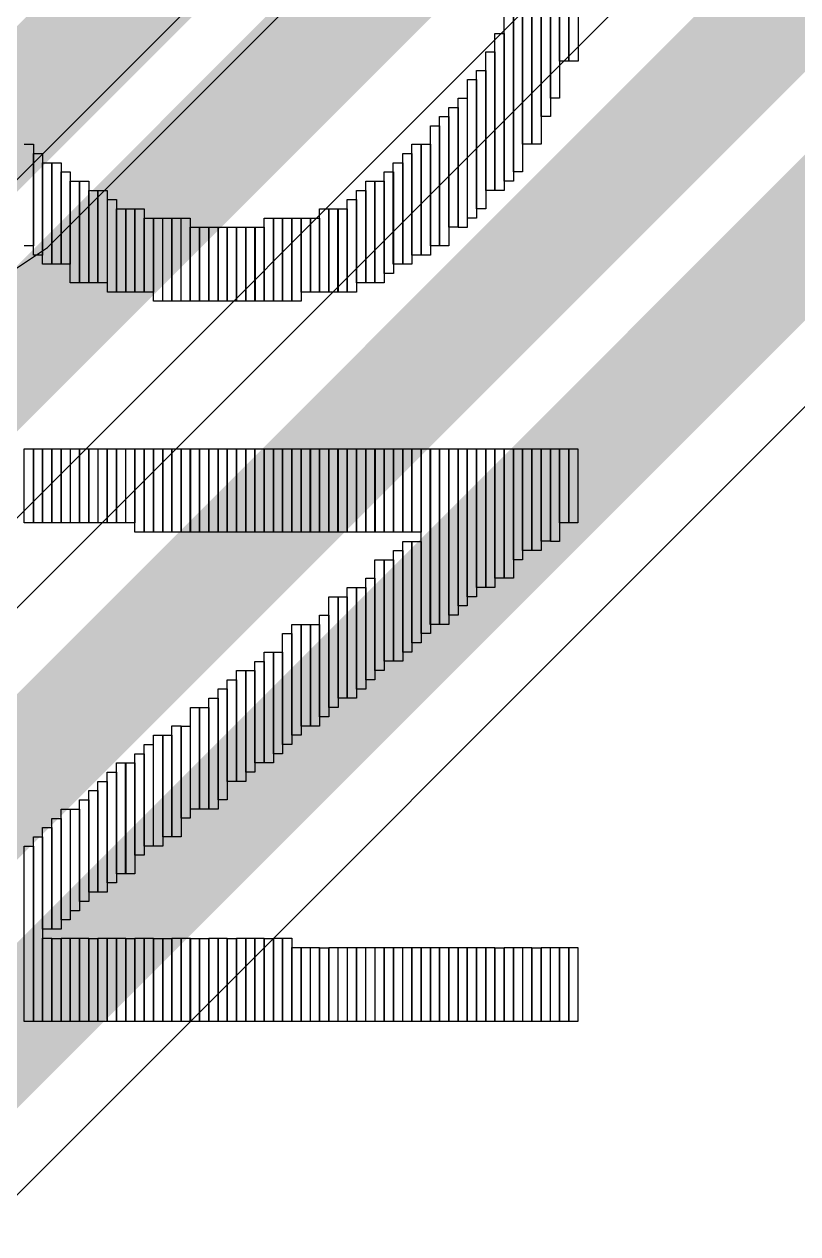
# Model space of a CAD drawing. Header units: inches. Extents: x -1 to 13, y -1.6 to 0.5.
# Drawn here: x -0.49 to -0.424, y -0.1493 to -0.0462 of the extents above; entities that cross this region are included whole.
import ezdxf

# ---------------------------------------------------------------- set-up
doc = ezdxf.new("R2010")
doc.units = ezdxf.units.IN
doc.header["$MEASUREMENT"] = 0
for name, color, linetype in [('Bottom Layer', 5, 'Continuous'), ('Top Layer', 1, 'Continuous'), ('Top Overlay', 2, 'Continuous')]:
    doc.layers.add(name, color=color, linetype=linetype)

msp = doc.modelspace()

# ---------------------------------------------------------------- linework, layer by layer
at = {"layer": 'Bottom Layer'}
for p, q in [((-0.48797, -0.06521), (-0.42588, -0.00312)), ((-0.49128, -0.06742), (-0.48797, -0.06521))]:
    msp.add_line(p, q, dxfattribs=at)
at = {"layer": 'Bottom Layer', "const_width": 0.01}
msp.add_lwpolyline([(-0.49518, -0.058), (-0.43309, 0.00409)], dxfattribs=at)
at = {"layer": 'Top Layer'}
for p, q in [((-0.14445, 0.25018), (-0.68718, -0.29255)), ((-0.59755, -0.25297), (-0.13478, 0.2098)), ((-0.45507, -0.0239), (-0.5041, -0.07293)), ((-0.49266, -0.09034), (-0.43766, -0.03534))]:
    msp.add_line(p, q, dxfattribs=at)
at = {"layer": 'Top Layer', "const_width": 0.01}
for points in [[(-0.755, -0.37479), (-0.13221, 0.248)], [(-0.7243, -0.3653), (-0.139, 0.22)], [(-0.49987, -0.08313), (-0.44487, -0.02813)]]:
    msp.add_lwpolyline(points, dxfattribs=at)
at = {"layer": 'Top Overlay'}
for p, q in [((-0.44822, -0.05876), (-0.44822, -0.02017)), ((-0.44744, -0.02017), (-0.44744, -0.05876)), ((-0.44744, -0.0564), (-0.44744, -0.02175)), ((-0.44665, -0.0564), (-0.44665, -0.02175)), ((-0.44665, -0.02175), (-0.44665, -0.0564)), ((-0.44586, -0.02175), (-0.44586, -0.0564)), ((-0.44586, -0.05403), (-0.44586, -0.02332)), ((-0.44507, -0.02332), (-0.44507, -0.05403)), ((-0.44507, -0.05246), (-0.44507, -0.0249)), ((-0.44429, -0.0249), (-0.44429, -0.05246)), ((-0.44428, -0.04931), (-0.44428, -0.02805)), ((-0.4435, -0.02805), (-0.4435, -0.04931)), ((-0.4435, -0.04931), (-0.4435, -0.02884)), ((-0.44271, -0.02884), (-0.44271, -0.04931)), ((-0.44901, -0.05955), (-0.44901, -0.0438)), ((-0.44822, -0.0438), (-0.44822, -0.05955)), ((-0.4498, -0.06034), (-0.4498, -0.04695)), ((-0.4498, -0.04695), (-0.44901, -0.04695)), ((-0.44901, -0.04695), (-0.44901, -0.06034)), ((-0.45059, -0.06033), (-0.45059, -0.04852)), ((-0.45059, -0.04852), (-0.44981, -0.04852)), ((-0.44981, -0.04852), (-0.44981, -0.06033)), ((-0.4435, -0.04931), (-0.44428, -0.04931)), ((-0.44271, -0.04931), (-0.4435, -0.04931)), ((-0.45137, -0.06191), (-0.45137, -0.0501)), ((-0.45137, -0.0501), (-0.45058, -0.0501)), ((-0.45058, -0.0501), (-0.45058, -0.06191)), ((-0.45215, -0.0627), (-0.45215, -0.05088)), ((-0.45215, -0.05088), (-0.45138, -0.05088)), ((-0.45138, -0.05088), (-0.45138, -0.0627)), ((-0.45295, -0.06349), (-0.45295, -0.05246)), ((-0.45295, -0.05246), (-0.45216, -0.05246)), ((-0.45216, -0.05246), (-0.45216, -0.06349)), ((-0.44429, -0.05246), (-0.44507, -0.05246)), ((-0.45373, -0.06348), (-0.45373, -0.05325)), ((-0.45373, -0.05325), (-0.45294, -0.05325)), ((-0.45294, -0.05325), (-0.45294, -0.06348)), ((-0.45453, -0.06506), (-0.45453, -0.05403)), ((-0.45453, -0.05403), (-0.45373, -0.05403)), ((-0.45373, -0.05403), (-0.45373, -0.06506)), ((-0.44507, -0.05403), (-0.44586, -0.05403)), ((-0.45531, -0.06506), (-0.45531, -0.05482)), ((-0.45531, -0.05482), (-0.45453, -0.05482)), ((-0.45453, -0.05482), (-0.45453, -0.06506)), ((-0.48995, -0.0564), (-0.48917, -0.0564)), ((-0.48917, -0.0564), (-0.48917, -0.06506)), ((-0.45689, -0.06585), (-0.45689, -0.0564)), ((-0.45689, -0.0564), (-0.4561, -0.0564)), ((-0.4561, -0.06585), (-0.4561, -0.0564)), ((-0.4561, -0.0564), (-0.45531, -0.0564)), ((-0.4561, -0.0564), (-0.4561, -0.06585)), ((-0.45531, -0.0564), (-0.45531, -0.06585)), ((-0.44665, -0.0564), (-0.44744, -0.0564)), ((-0.44586, -0.0564), (-0.44665, -0.0564)), ((-0.48917, -0.06585), (-0.48917, -0.05718)), ((-0.48917, -0.05718), (-0.48838, -0.05718)), ((-0.48838, -0.05718), (-0.48838, -0.06585)), ((-0.45766, -0.06663), (-0.45766, -0.05718)), ((-0.45766, -0.05718), (-0.45688, -0.05718)), ((-0.45688, -0.05718), (-0.45688, -0.06663)), ((-0.48839, -0.06663), (-0.48839, -0.05797)), ((-0.48839, -0.05797), (-0.4876, -0.05797)), ((-0.4876, -0.06663), (-0.4876, -0.05797)), ((-0.4876, -0.05797), (-0.4868, -0.05797)), ((-0.4876, -0.05797), (-0.4876, -0.06663)), ((-0.48681, -0.06663), (-0.48681, -0.05876)), ((-0.48681, -0.05876), (-0.48602, -0.05876)), ((-0.4868, -0.05797), (-0.4868, -0.06663)), ((-0.48602, -0.05876), (-0.48602, -0.06663)), ((-0.45924, -0.06742), (-0.45924, -0.05876)), ((-0.45924, -0.05876), (-0.45846, -0.05876)), ((-0.45847, -0.06663), (-0.45847, -0.05797)), ((-0.45847, -0.05797), (-0.45767, -0.05797)), ((-0.45846, -0.05876), (-0.45846, -0.06742)), ((-0.45767, -0.05797), (-0.45767, -0.06663)), ((-0.44744, -0.05876), (-0.44822, -0.05876)), ((-0.48602, -0.06821), (-0.48602, -0.05954)), ((-0.48602, -0.05954), (-0.48523, -0.05954)), ((-0.48524, -0.06821), (-0.48524, -0.05955)), ((-0.48524, -0.05955), (-0.48445, -0.05955)), ((-0.48523, -0.05954), (-0.48523, -0.06821)), ((-0.48445, -0.05955), (-0.48445, -0.06821)), ((-0.46082, -0.06821), (-0.46082, -0.05955)), ((-0.46082, -0.05955), (-0.46004, -0.05955)), ((-0.46004, -0.06821), (-0.46004, -0.05955)), ((-0.46004, -0.05955), (-0.45925, -0.05955)), ((-0.46004, -0.05955), (-0.46004, -0.06821)), ((-0.45925, -0.05955), (-0.45925, -0.06821)), ((-0.44822, -0.05955), (-0.44901, -0.05955)), ((-0.48445, -0.06821), (-0.48445, -0.06033)), ((-0.48445, -0.06033), (-0.48366, -0.06033)), ((-0.48366, -0.06033), (-0.48366, -0.06821)), ((-0.48366, -0.06821), (-0.48366, -0.06034)), ((-0.48366, -0.06034), (-0.48287, -0.06034)), ((-0.48287, -0.06034), (-0.48287, -0.06821)), ((-0.46161, -0.06821), (-0.46161, -0.06034)), ((-0.46161, -0.06034), (-0.46082, -0.06034)), ((-0.46082, -0.06034), (-0.46082, -0.06821)), ((-0.44981, -0.06033), (-0.45059, -0.06033)), ((-0.44901, -0.06034), (-0.4498, -0.06034)), ((-0.48286, -0.069), (-0.48286, -0.06112)), ((-0.48286, -0.06112), (-0.48208, -0.06112)), ((-0.48208, -0.06112), (-0.48208, -0.069)), ((-0.4624, -0.069), (-0.4624, -0.06112)), ((-0.4624, -0.06112), (-0.46161, -0.06112)), ((-0.46161, -0.06112), (-0.46161, -0.069)), ((-0.48208, -0.069), (-0.48208, -0.06191)), ((-0.48208, -0.06191), (-0.48129, -0.06191)), ((-0.48129, -0.069), (-0.48129, -0.06191)), ((-0.48129, -0.06191), (-0.48051, -0.06191)), ((-0.48129, -0.06191), (-0.48129, -0.069)), ((-0.48051, -0.069), (-0.48051, -0.06191)), ((-0.48051, -0.06191), (-0.47972, -0.06191)), ((-0.48051, -0.06191), (-0.48051, -0.069)), ((-0.47973, -0.069), (-0.47973, -0.0627)), ((-0.47973, -0.0627), (-0.47893, -0.0627)), ((-0.47972, -0.06191), (-0.47972, -0.069)), ((-0.47893, -0.0627), (-0.47893, -0.069)), ((-0.47893, -0.06978), (-0.47893, -0.0627)), ((-0.47893, -0.0627), (-0.47815, -0.0627)), ((-0.47815, -0.0627), (-0.47815, -0.06978)), ((-0.47814, -0.06978), (-0.47814, -0.0627)), ((-0.47814, -0.0627), (-0.47736, -0.0627)), ((-0.47736, -0.0627), (-0.47736, -0.06978)), ((-0.47735, -0.06978), (-0.47735, -0.0627)), ((-0.47735, -0.0627), (-0.47658, -0.0627)), ((-0.47658, -0.0627), (-0.47658, -0.06978)), ((-0.47657, -0.06978), (-0.47657, -0.0627)), ((-0.47657, -0.0627), (-0.47579, -0.0627)), ((-0.47579, -0.0627), (-0.47579, -0.06978)), ((-0.46948, -0.06978), (-0.46948, -0.0627)), ((-0.46948, -0.0627), (-0.4687, -0.0627)), ((-0.4687, -0.0627), (-0.4687, -0.06978)), ((-0.46869, -0.06978), (-0.46869, -0.0627)), ((-0.46869, -0.0627), (-0.46792, -0.0627)), ((-0.46792, -0.0627), (-0.46792, -0.06978)), ((-0.46791, -0.06978), (-0.46791, -0.0627)), ((-0.46791, -0.0627), (-0.46713, -0.0627)), ((-0.46713, -0.0627), (-0.46713, -0.06978)), ((-0.46712, -0.06978), (-0.46712, -0.0627)), ((-0.46712, -0.0627), (-0.46633, -0.0627)), ((-0.46633, -0.069), (-0.46633, -0.0627)), ((-0.46633, -0.0627), (-0.46554, -0.0627)), ((-0.46633, -0.0627), (-0.46633, -0.06978)), ((-0.46554, -0.069), (-0.46554, -0.0627)), ((-0.46554, -0.0627), (-0.46475, -0.0627)), ((-0.46554, -0.0627), (-0.46554, -0.069)), ((-0.46476, -0.069), (-0.46476, -0.06191)), ((-0.46476, -0.06191), (-0.46397, -0.06191)), ((-0.46475, -0.0627), (-0.46475, -0.069)), ((-0.46397, -0.069), (-0.46397, -0.06191)), ((-0.46397, -0.06191), (-0.46318, -0.06191)), ((-0.46397, -0.06191), (-0.46397, -0.069)), ((-0.46319, -0.069), (-0.46319, -0.06191)), ((-0.46319, -0.06191), (-0.4624, -0.06191)), ((-0.46318, -0.06191), (-0.46318, -0.069)), ((-0.4624, -0.06191), (-0.4624, -0.069)), ((-0.45138, -0.0627), (-0.45215, -0.0627)), ((-0.45058, -0.06191), (-0.45137, -0.06191)), ((-0.47579, -0.06978), (-0.47579, -0.06348)), ((-0.47579, -0.06348), (-0.475, -0.06348)), ((-0.475, -0.06978), (-0.475, -0.06348)), ((-0.475, -0.06348), (-0.4742, -0.06348)), ((-0.475, -0.06348), (-0.475, -0.06978)), ((-0.4742, -0.06978), (-0.4742, -0.06348)), ((-0.4742, -0.06348), (-0.47341, -0.06348)), ((-0.4742, -0.06348), (-0.4742, -0.06978)), ((-0.47342, -0.06978), (-0.47342, -0.06348)), ((-0.47342, -0.06348), (-0.47264, -0.06348)), ((-0.47341, -0.06348), (-0.47341, -0.06978)), ((-0.47264, -0.06978), (-0.47264, -0.06348)), ((-0.47264, -0.06348), (-0.47185, -0.06348)), ((-0.47264, -0.06348), (-0.47264, -0.06978)), ((-0.47185, -0.06348), (-0.47185, -0.06978)), ((-0.47185, -0.06978), (-0.47185, -0.06348)), ((-0.47185, -0.06348), (-0.47106, -0.06348)), ((-0.47106, -0.06978), (-0.47106, -0.06348)), ((-0.47106, -0.06348), (-0.47026, -0.06348)), ((-0.47106, -0.06348), (-0.47106, -0.06978)), ((-0.47027, -0.06978), (-0.47027, -0.06348)), ((-0.47027, -0.06348), (-0.46948, -0.06348)), ((-0.47026, -0.06348), (-0.47026, -0.06978)), ((-0.46948, -0.06348), (-0.46948, -0.06978)), ((-0.45294, -0.06348), (-0.45373, -0.06348)), ((-0.45216, -0.06349), (-0.45295, -0.06349)), ((-0.48917, -0.06506), (-0.48995, -0.06506)), ((-0.48838, -0.06585), (-0.48917, -0.06585)), ((-0.4561, -0.06585), (-0.45689, -0.06585)), ((-0.45531, -0.06585), (-0.4561, -0.06585)), ((-0.45453, -0.06506), (-0.45531, -0.06506)), ((-0.45373, -0.06506), (-0.45453, -0.06506)), ((-0.4876, -0.06663), (-0.48839, -0.06663)), ((-0.4868, -0.06663), (-0.4876, -0.06663)), ((-0.48602, -0.06663), (-0.48681, -0.06663)), ((-0.45767, -0.06663), (-0.45847, -0.06663)), ((-0.45688, -0.06663), (-0.45766, -0.06663)), ((-0.45846, -0.06742), (-0.45924, -0.06742)), ((-0.48523, -0.06821), (-0.48602, -0.06821)), ((-0.48445, -0.06821), (-0.48524, -0.06821)), ((-0.48366, -0.06821), (-0.48445, -0.06821)), ((-0.48287, -0.06821), (-0.48366, -0.06821)), ((-0.48208, -0.069), (-0.48286, -0.069)), ((-0.48129, -0.069), (-0.48208, -0.069)), ((-0.48051, -0.069), (-0.48129, -0.069)), ((-0.47972, -0.069), (-0.48051, -0.069)), ((-0.47893, -0.069), (-0.47973, -0.069)), ((-0.46554, -0.069), (-0.46633, -0.069)), ((-0.46475, -0.069), (-0.46554, -0.069)), ((-0.46397, -0.069), (-0.46476, -0.069)), ((-0.46318, -0.069), (-0.46397, -0.069)), ((-0.4624, -0.069), (-0.46319, -0.069)), ((-0.46161, -0.069), (-0.4624, -0.069)), ((-0.46082, -0.06821), (-0.46161, -0.06821)), ((-0.46004, -0.06821), (-0.46082, -0.06821)), ((-0.45925, -0.06821), (-0.46004, -0.06821)), ((-0.47815, -0.06978), (-0.47893, -0.06978)), ((-0.47736, -0.06978), (-0.47814, -0.06978)), ((-0.47658, -0.06978), (-0.47735, -0.06978)), ((-0.47579, -0.06978), (-0.47657, -0.06978)), ((-0.475, -0.06978), (-0.47579, -0.06978)), ((-0.4742, -0.06978), (-0.475, -0.06978)), ((-0.47341, -0.06978), (-0.4742, -0.06978)), ((-0.47264, -0.06978), (-0.47342, -0.06978)), ((-0.47185, -0.06978), (-0.47264, -0.06978)), ((-0.47106, -0.06978), (-0.47185, -0.06978)), ((-0.47026, -0.06978), (-0.47106, -0.06978)), ((-0.46948, -0.06978), (-0.47027, -0.06978)), ((-0.4687, -0.06978), (-0.46948, -0.06978)), ((-0.46792, -0.06978), (-0.46869, -0.06978)), ((-0.46713, -0.06978), (-0.46791, -0.06978)), ((-0.46633, -0.06978), (-0.46712, -0.06978)), ((-0.48995, -0.08868), (-0.48995, -0.08238)), ((-0.48995, -0.08238), (-0.48917, -0.08238)), ((-0.48917, -0.08868), (-0.48917, -0.08238)), ((-0.48917, -0.08238), (-0.48839, -0.08238)), ((-0.48917, -0.08238), (-0.48917, -0.08868)), ((-0.48839, -0.08238), (-0.48839, -0.08868)), ((-0.48838, -0.08868), (-0.48838, -0.08238)), ((-0.48838, -0.08238), (-0.4876, -0.08238)), ((-0.4876, -0.08238), (-0.4876, -0.08868)), ((-0.48759, -0.08868), (-0.48759, -0.08238)), ((-0.48759, -0.08238), (-0.48681, -0.08238)), ((-0.48681, -0.08238), (-0.48681, -0.08868)), ((-0.4868, -0.08868), (-0.4868, -0.08238)), ((-0.4868, -0.08238), (-0.48602, -0.08238)), ((-0.48602, -0.08238), (-0.48602, -0.08868)), ((-0.48601, -0.08868), (-0.48601, -0.08238)), ((-0.48601, -0.08238), (-0.48524, -0.08238)), ((-0.48524, -0.08238), (-0.48524, -0.08868)), ((-0.48523, -0.08868), (-0.48523, -0.08238)), ((-0.48523, -0.08238), (-0.48445, -0.08238)), ((-0.48445, -0.08238), (-0.48445, -0.08868)), ((-0.48444, -0.08868), (-0.48444, -0.08238)), ((-0.48444, -0.08238), (-0.48366, -0.08238)), ((-0.48366, -0.08238), (-0.48366, -0.08868)), ((-0.48365, -0.08868), (-0.48365, -0.08238)), ((-0.48365, -0.08238), (-0.48287, -0.08238)), ((-0.48287, -0.08868), (-0.48287, -0.08238)), ((-0.48287, -0.08238), (-0.48209, -0.08238)), ((-0.48287, -0.08238), (-0.48287, -0.08868)), ((-0.48209, -0.08238), (-0.48209, -0.08868)), ((-0.48208, -0.08868), (-0.48208, -0.08238)), ((-0.48208, -0.08238), (-0.4813, -0.08238)), ((-0.4813, -0.08238), (-0.4813, -0.08868)), ((-0.48129, -0.08868), (-0.48129, -0.08238)), ((-0.48129, -0.08238), (-0.48051, -0.08238)), ((-0.48051, -0.08947), (-0.48051, -0.08238)), ((-0.48051, -0.08238), (-0.47972, -0.08238)), ((-0.48051, -0.08238), (-0.48051, -0.08868)), ((-0.47972, -0.08947), (-0.47972, -0.08238)), ((-0.47972, -0.08238), (-0.47893, -0.08238)), ((-0.47972, -0.08238), (-0.47972, -0.08947)), ((-0.47893, -0.08947), (-0.47893, -0.08238)), ((-0.47893, -0.08238), (-0.47814, -0.08238)), ((-0.47893, -0.08238), (-0.47893, -0.08947)), ((-0.47814, -0.08947), (-0.47814, -0.08238)), ((-0.47814, -0.08238), (-0.47735, -0.08238)), ((-0.47814, -0.08238), (-0.47814, -0.08947)), ((-0.47736, -0.08947), (-0.47736, -0.08238)), ((-0.47736, -0.08238), (-0.47657, -0.08238)), ((-0.47735, -0.08238), (-0.47735, -0.08947)), ((-0.47657, -0.08947), (-0.47657, -0.08238)), ((-0.47657, -0.08238), (-0.47578, -0.08238)), ((-0.47657, -0.08238), (-0.47657, -0.08947)), ((-0.47579, -0.08947), (-0.47579, -0.08238)), ((-0.47579, -0.08238), (-0.475, -0.08238)), ((-0.47578, -0.08238), (-0.47578, -0.08947)), ((-0.475, -0.08947), (-0.475, -0.08238)), ((-0.475, -0.08238), (-0.4742, -0.08238)), ((-0.475, -0.08238), (-0.475, -0.08947)), ((-0.47421, -0.08947), (-0.47421, -0.08238)), ((-0.47421, -0.08238), (-0.47342, -0.08238)), ((-0.4742, -0.08238), (-0.4742, -0.08947)), ((-0.47342, -0.08947), (-0.47342, -0.08238)), ((-0.47342, -0.08238), (-0.47263, -0.08238)), ((-0.47342, -0.08238), (-0.47342, -0.08947)), ((-0.47264, -0.08947), (-0.47264, -0.08238)), ((-0.47264, -0.08238), (-0.47185, -0.08238)), ((-0.47263, -0.08238), (-0.47263, -0.08947)), ((-0.47185, -0.08947), (-0.47185, -0.08238)), ((-0.47185, -0.08238), (-0.47106, -0.08238)), ((-0.47185, -0.08238), (-0.47185, -0.08947)), ((-0.47106, -0.08947), (-0.47106, -0.08238)), ((-0.47106, -0.08238), (-0.47027, -0.08238)), ((-0.47106, -0.08238), (-0.47106, -0.08947)), ((-0.47027, -0.08947), (-0.47027, -0.08238)), ((-0.47027, -0.08238), (-0.46948, -0.08238)), ((-0.47027, -0.08238), (-0.47027, -0.08947)), ((-0.46948, -0.08947), (-0.46948, -0.08238)), ((-0.46948, -0.08238), (-0.46869, -0.08238)), ((-0.46948, -0.08238), (-0.46948, -0.08947)), ((-0.4687, -0.08947), (-0.4687, -0.08238)), ((-0.4687, -0.08238), (-0.46791, -0.08238)), ((-0.46869, -0.08238), (-0.46869, -0.08947)), ((-0.46791, -0.08947), (-0.46791, -0.08238)), ((-0.46791, -0.08238), (-0.46712, -0.08238)), ((-0.46791, -0.08238), (-0.46791, -0.08947)), ((-0.46712, -0.08947), (-0.46712, -0.08238)), ((-0.46712, -0.08238), (-0.46633, -0.08238)), ((-0.46712, -0.08238), (-0.46712, -0.08947)), ((-0.46633, -0.08947), (-0.46633, -0.08238)), ((-0.46633, -0.08238), (-0.46554, -0.08238)), ((-0.46633, -0.08238), (-0.46633, -0.08947)), ((-0.46555, -0.08947), (-0.46555, -0.08238)), ((-0.46555, -0.08238), (-0.46476, -0.08238)), ((-0.46554, -0.08238), (-0.46554, -0.08947)), ((-0.46476, -0.08947), (-0.46476, -0.08238)), ((-0.46476, -0.08238), (-0.46397, -0.08238)), ((-0.46476, -0.08238), (-0.46476, -0.08947)), ((-0.46397, -0.08947), (-0.46397, -0.08238)), ((-0.46397, -0.08238), (-0.46318, -0.08238)), ((-0.46397, -0.08238), (-0.46397, -0.08947)), ((-0.46319, -0.08947), (-0.46319, -0.08238)), ((-0.46319, -0.08238), (-0.4624, -0.08238)), ((-0.46318, -0.08238), (-0.46318, -0.08947)), ((-0.4624, -0.08947), (-0.4624, -0.08238)), ((-0.4624, -0.08238), (-0.46161, -0.08238)), ((-0.4624, -0.08238), (-0.4624, -0.08947)), ((-0.46161, -0.08947), (-0.46161, -0.08238)), ((-0.46161, -0.08238), (-0.46082, -0.08238)), ((-0.46161, -0.08238), (-0.46161, -0.08947)), ((-0.46082, -0.08947), (-0.46082, -0.08238)), ((-0.46082, -0.08238), (-0.46003, -0.08238)), ((-0.46082, -0.08238), (-0.46082, -0.08947)), ((-0.46004, -0.08947), (-0.46004, -0.08238)), ((-0.46004, -0.08238), (-0.45925, -0.08238)), ((-0.46003, -0.08238), (-0.46003, -0.08947)), ((-0.45925, -0.08947), (-0.45925, -0.08238)), ((-0.45925, -0.08238), (-0.45846, -0.08238)), ((-0.45925, -0.08238), (-0.45925, -0.08947)), ((-0.45846, -0.08947), (-0.45846, -0.08238)), ((-0.45846, -0.08238), (-0.45767, -0.08238)), ((-0.45846, -0.08238), (-0.45846, -0.08947)), ((-0.45767, -0.08947), (-0.45767, -0.08238)), ((-0.45767, -0.08238), (-0.45688, -0.08238)), ((-0.45767, -0.08238), (-0.45767, -0.08947)), ((-0.45688, -0.08947), (-0.45688, -0.08238)), ((-0.45688, -0.08238), (-0.45609, -0.08238)), ((-0.45688, -0.08238), (-0.45688, -0.08947)), ((-0.4561, -0.09813), (-0.4561, -0.08238)), ((-0.4561, -0.08238), (-0.45531, -0.08238)), ((-0.45609, -0.08238), (-0.45609, -0.08947)), ((-0.45532, -0.09735), (-0.45532, -0.08238)), ((-0.45532, -0.08238), (-0.45453, -0.08238)), ((-0.45531, -0.08238), (-0.45531, -0.09813)), ((-0.45453, -0.09735), (-0.45453, -0.08238)), ((-0.45453, -0.08238), (-0.45373, -0.08238)), ((-0.45453, -0.08238), (-0.45453, -0.09735)), ((-0.45374, -0.09655), (-0.45374, -0.08238)), ((-0.45374, -0.08238), (-0.45295, -0.08238)), ((-0.45373, -0.08238), (-0.45373, -0.09735)), ((-0.45295, -0.09577), (-0.45295, -0.08238)), ((-0.45295, -0.08238), (-0.45216, -0.08238)), ((-0.45295, -0.08238), (-0.45295, -0.09655)), ((-0.45216, -0.09498), (-0.45216, -0.08238)), ((-0.45216, -0.08238), (-0.45138, -0.08238)), ((-0.45216, -0.08238), (-0.45216, -0.09577)), ((-0.45138, -0.08238), (-0.45138, -0.09498)), ((-0.45137, -0.09419), (-0.45137, -0.08238)), ((-0.45137, -0.08238), (-0.45058, -0.08238)), ((-0.45059, -0.09419), (-0.45059, -0.08238)), ((-0.45059, -0.08238), (-0.4498, -0.08238)), ((-0.45058, -0.08238), (-0.45058, -0.09419)), ((-0.4498, -0.09341), (-0.4498, -0.08238)), ((-0.4498, -0.08238), (-0.44901, -0.08238)), ((-0.4498, -0.08238), (-0.4498, -0.09419)), ((-0.44901, -0.09341), (-0.44901, -0.08238)), ((-0.44901, -0.08238), (-0.44822, -0.08238)), ((-0.44901, -0.08238), (-0.44901, -0.09341)), ((-0.44822, -0.09183), (-0.44822, -0.08238)), ((-0.44822, -0.08238), (-0.44744, -0.08238)), ((-0.44822, -0.08238), (-0.44822, -0.09341)), ((-0.44744, -0.09105), (-0.44744, -0.08238)), ((-0.44744, -0.08238), (-0.44665, -0.08238)), ((-0.44744, -0.08238), (-0.44744, -0.09183)), ((-0.44665, -0.09105), (-0.44665, -0.08238)), ((-0.44665, -0.08238), (-0.44586, -0.08238)), ((-0.44665, -0.08238), (-0.44665, -0.09105)), ((-0.44586, -0.09025), (-0.44586, -0.08238)), ((-0.44586, -0.08238), (-0.44507, -0.08238)), ((-0.44586, -0.08238), (-0.44586, -0.09105)), ((-0.44507, -0.09026), (-0.44507, -0.08238)), ((-0.44507, -0.08238), (-0.44428, -0.08238)), ((-0.44507, -0.08238), (-0.44507, -0.09025)), ((-0.44428, -0.08868), (-0.44428, -0.08238)), ((-0.44428, -0.08238), (-0.4435, -0.08238)), ((-0.44428, -0.08238), (-0.44428, -0.09026)), ((-0.4435, -0.08868), (-0.4435, -0.08238)), ((-0.4435, -0.08238), (-0.44272, -0.08238)), ((-0.4435, -0.08238), (-0.4435, -0.08868)), ((-0.44272, -0.08238), (-0.44272, -0.08868)), ((-0.48917, -0.08868), (-0.48995, -0.08868)), ((-0.48839, -0.08868), (-0.48917, -0.08868)), ((-0.4876, -0.08868), (-0.48838, -0.08868)), ((-0.48681, -0.08868), (-0.48759, -0.08868)), ((-0.48602, -0.08868), (-0.4868, -0.08868)), ((-0.48524, -0.08868), (-0.48601, -0.08868)), ((-0.48445, -0.08868), (-0.48523, -0.08868)), ((-0.48366, -0.08868), (-0.48444, -0.08868)), ((-0.48287, -0.08868), (-0.48365, -0.08868)), ((-0.48209, -0.08868), (-0.48287, -0.08868)), ((-0.4813, -0.08868), (-0.48208, -0.08868)), ((-0.48051, -0.08868), (-0.48129, -0.08868)), ((-0.4435, -0.08868), (-0.44428, -0.08868)), ((-0.44272, -0.08868), (-0.4435, -0.08868)), ((-0.47972, -0.08947), (-0.48051, -0.08947)), ((-0.47893, -0.08947), (-0.47972, -0.08947)), ((-0.47814, -0.08947), (-0.47893, -0.08947)), ((-0.47735, -0.08947), (-0.47814, -0.08947)), ((-0.47657, -0.08947), (-0.47736, -0.08947)), ((-0.47578, -0.08947), (-0.47657, -0.08947)), ((-0.475, -0.08947), (-0.47579, -0.08947)), ((-0.4742, -0.08947), (-0.475, -0.08947)), ((-0.47342, -0.08947), (-0.47421, -0.08947)), ((-0.47263, -0.08947), (-0.47342, -0.08947)), ((-0.47185, -0.08947), (-0.47264, -0.08947)), ((-0.47106, -0.08947), (-0.47185, -0.08947)), ((-0.47027, -0.08947), (-0.47106, -0.08947)), ((-0.46948, -0.08947), (-0.47027, -0.08947)), ((-0.46869, -0.08947), (-0.46948, -0.08947)), ((-0.46791, -0.08947), (-0.4687, -0.08947)), ((-0.46712, -0.08947), (-0.46791, -0.08947)), ((-0.46633, -0.08947), (-0.46712, -0.08947)), ((-0.46554, -0.08947), (-0.46633, -0.08947)), ((-0.46476, -0.08947), (-0.46555, -0.08947)), ((-0.46397, -0.08947), (-0.46476, -0.08947)), ((-0.46318, -0.08947), (-0.46397, -0.08947)), ((-0.4624, -0.08947), (-0.46319, -0.08947)), ((-0.46161, -0.08947), (-0.4624, -0.08947)), ((-0.46082, -0.08947), (-0.46161, -0.08947)), ((-0.46003, -0.08947), (-0.46082, -0.08947)), ((-0.45925, -0.08947), (-0.46004, -0.08947)), ((-0.45846, -0.08947), (-0.45925, -0.08947)), ((-0.45767, -0.08947), (-0.45846, -0.08947)), ((-0.45688, -0.08947), (-0.45767, -0.08947)), ((-0.45609, -0.08947), (-0.45688, -0.08947)), ((-0.45766, -0.09971), (-0.45766, -0.09026)), ((-0.45766, -0.09026), (-0.45688, -0.09026)), ((-0.45688, -0.09892), (-0.45688, -0.09026)), ((-0.45688, -0.09026), (-0.45609, -0.09026)), ((-0.45688, -0.09026), (-0.45688, -0.09971)), ((-0.45609, -0.09026), (-0.45609, -0.09892)), ((-0.44507, -0.09025), (-0.44586, -0.09025)), ((-0.44428, -0.09026), (-0.44507, -0.09026)), ((-0.45846, -0.10049), (-0.45846, -0.09104)), ((-0.45846, -0.09104), (-0.45767, -0.09104)), ((-0.45767, -0.09104), (-0.45767, -0.10049)), ((-0.44665, -0.09105), (-0.44744, -0.09105)), ((-0.44586, -0.09105), (-0.44665, -0.09105)), ((-0.46004, -0.10128), (-0.46004, -0.09183)), ((-0.46004, -0.09183), (-0.45925, -0.09183)), ((-0.45925, -0.09183), (-0.45925, -0.10128)), ((-0.45924, -0.10049), (-0.45924, -0.09183)), ((-0.45924, -0.09183), (-0.45846, -0.09183)), ((-0.45846, -0.09183), (-0.45846, -0.10049)), ((-0.44744, -0.09183), (-0.44822, -0.09183)), ((-0.46082, -0.10207), (-0.46082, -0.09341)), ((-0.46082, -0.09341), (-0.46004, -0.09341)), ((-0.46004, -0.09341), (-0.46004, -0.10207)), ((-0.44901, -0.09341), (-0.4498, -0.09341)), ((-0.44822, -0.09341), (-0.44901, -0.09341)), ((-0.4624, -0.10364), (-0.4624, -0.09419)), ((-0.4624, -0.09419), (-0.46161, -0.09419)), ((-0.46161, -0.10286), (-0.46161, -0.09419)), ((-0.46161, -0.09419), (-0.46082, -0.09419)), ((-0.46161, -0.09419), (-0.46161, -0.10364)), ((-0.46082, -0.09419), (-0.46082, -0.10286)), ((-0.45058, -0.09419), (-0.45137, -0.09419)), ((-0.4498, -0.09419), (-0.45059, -0.09419)), ((-0.46397, -0.10443), (-0.46397, -0.09498)), ((-0.46397, -0.09498), (-0.46318, -0.09498)), ((-0.46318, -0.10364), (-0.46318, -0.09498)), ((-0.46318, -0.09498), (-0.4624, -0.09498)), ((-0.46318, -0.09498), (-0.46318, -0.10443)), ((-0.4624, -0.09498), (-0.4624, -0.10364)), ((-0.45216, -0.09577), (-0.45295, -0.09577)), ((-0.45138, -0.09498), (-0.45216, -0.09498)), ((-0.46476, -0.10522), (-0.46476, -0.09655)), ((-0.46476, -0.09655), (-0.46397, -0.09655)), ((-0.46397, -0.09655), (-0.46397, -0.10522)), ((-0.45295, -0.09655), (-0.45374, -0.09655)), ((-0.46712, -0.10679), (-0.46712, -0.09734)), ((-0.46712, -0.09734), (-0.46633, -0.09734)), ((-0.46633, -0.09734), (-0.46633, -0.10679)), ((-0.46633, -0.10601), (-0.46633, -0.09735)), ((-0.46633, -0.09735), (-0.46554, -0.09735)), ((-0.46554, -0.10601), (-0.46554, -0.09735)), ((-0.46554, -0.09735), (-0.46475, -0.09735)), ((-0.46554, -0.09735), (-0.46554, -0.10601)), ((-0.46475, -0.09735), (-0.46475, -0.10601)), ((-0.45453, -0.09735), (-0.45532, -0.09735)), ((-0.45373, -0.09735), (-0.45453, -0.09735)), ((-0.46791, -0.10758), (-0.46791, -0.09813)), ((-0.46791, -0.09813), (-0.46712, -0.09813)), ((-0.46712, -0.09813), (-0.46712, -0.10758)), ((-0.45609, -0.09892), (-0.45688, -0.09892)), ((-0.45531, -0.09813), (-0.4561, -0.09813)), ((-0.46948, -0.10915), (-0.46948, -0.09971)), ((-0.46948, -0.09971), (-0.4687, -0.09971)), ((-0.4687, -0.09971), (-0.4687, -0.10915)), ((-0.46869, -0.10837), (-0.46869, -0.09971)), ((-0.46869, -0.09971), (-0.46791, -0.09971)), ((-0.46791, -0.09971), (-0.46791, -0.10837)), ((-0.45688, -0.09971), (-0.45766, -0.09971)), ((-0.47027, -0.10916), (-0.47027, -0.1005)), ((-0.47027, -0.1005), (-0.46948, -0.1005)), ((-0.46948, -0.1005), (-0.46948, -0.10916)), ((-0.45846, -0.10049), (-0.45924, -0.10049)), ((-0.45767, -0.10049), (-0.45846, -0.10049)), ((-0.47264, -0.11073), (-0.47264, -0.10207)), ((-0.47264, -0.10207), (-0.47185, -0.10207)), ((-0.47185, -0.11073), (-0.47185, -0.10128)), ((-0.47185, -0.10128), (-0.47106, -0.10128)), ((-0.47185, -0.10207), (-0.47185, -0.11073)), ((-0.47106, -0.10995), (-0.47106, -0.10128)), ((-0.47106, -0.10128), (-0.47027, -0.10128)), ((-0.47106, -0.10128), (-0.47106, -0.11073)), ((-0.47027, -0.10128), (-0.47027, -0.10995)), ((-0.46004, -0.10207), (-0.46082, -0.10207)), ((-0.45925, -0.10128), (-0.46004, -0.10128)), ((-0.47342, -0.1123), (-0.47342, -0.10285)), ((-0.47342, -0.10285), (-0.47263, -0.10285)), ((-0.47263, -0.10285), (-0.47263, -0.1123)), ((-0.46082, -0.10286), (-0.46161, -0.10286)), ((-0.47421, -0.11309), (-0.47421, -0.10364)), ((-0.47421, -0.10364), (-0.47342, -0.10364)), ((-0.47342, -0.10364), (-0.47342, -0.11309)), ((-0.4624, -0.10364), (-0.46318, -0.10364)), ((-0.46161, -0.10364), (-0.4624, -0.10364)), ((-0.47578, -0.11309), (-0.47578, -0.10443)), ((-0.47578, -0.10443), (-0.475, -0.10443)), ((-0.475, -0.10443), (-0.475, -0.11309)), ((-0.47499, -0.11309), (-0.47499, -0.10443)), ((-0.47499, -0.10443), (-0.47421, -0.10443)), ((-0.47421, -0.10443), (-0.47421, -0.11309)), ((-0.46318, -0.10443), (-0.46397, -0.10443)), ((-0.47736, -0.11545), (-0.47736, -0.106)), ((-0.47736, -0.106), (-0.47657, -0.106)), ((-0.47657, -0.106), (-0.47657, -0.11545)), ((-0.47657, -0.11388), (-0.47657, -0.10601)), ((-0.47657, -0.10601), (-0.47579, -0.10601)), ((-0.47579, -0.10601), (-0.47579, -0.11388)), ((-0.46554, -0.10601), (-0.46633, -0.10601)), ((-0.46475, -0.10601), (-0.46554, -0.10601)), ((-0.46397, -0.10522), (-0.46476, -0.10522)), ((-0.47893, -0.11624), (-0.47893, -0.10679)), ((-0.47893, -0.10679), (-0.47814, -0.10679)), ((-0.47814, -0.10679), (-0.47814, -0.11624)), ((-0.47814, -0.11546), (-0.47814, -0.1068)), ((-0.47814, -0.1068), (-0.47735, -0.1068)), ((-0.47735, -0.1068), (-0.47735, -0.11546)), ((-0.46633, -0.10679), (-0.46712, -0.10679)), ((-0.47972, -0.11624), (-0.47972, -0.10758)), ((-0.47972, -0.10758), (-0.47894, -0.10758)), ((-0.47894, -0.10758), (-0.47894, -0.11624)), ((-0.46712, -0.10758), (-0.46791, -0.10758)), ((-0.48208, -0.1186), (-0.48208, -0.10915)), ((-0.48208, -0.10915), (-0.48129, -0.10915)), ((-0.4813, -0.1186), (-0.4813, -0.10915)), ((-0.4813, -0.10915), (-0.48051, -0.10915)), ((-0.48129, -0.10915), (-0.48129, -0.1186)), ((-0.48051, -0.11703), (-0.48051, -0.10837)), ((-0.48051, -0.10837), (-0.47972, -0.10837)), ((-0.48051, -0.10915), (-0.48051, -0.1186)), ((-0.47972, -0.10837), (-0.47972, -0.11703)), ((-0.46948, -0.10916), (-0.47027, -0.10916)), ((-0.4687, -0.10915), (-0.46948, -0.10915)), ((-0.46791, -0.10837), (-0.46869, -0.10837)), ((-0.48287, -0.11939), (-0.48287, -0.10994)), ((-0.48287, -0.10994), (-0.48208, -0.10994)), ((-0.48208, -0.10994), (-0.48208, -0.11939)), ((-0.47027, -0.10995), (-0.47106, -0.10995)), ((-0.48366, -0.12018), (-0.48366, -0.11073)), ((-0.48366, -0.11073), (-0.48287, -0.11073)), ((-0.48287, -0.11073), (-0.48287, -0.12018)), ((-0.47185, -0.11073), (-0.47264, -0.11073)), ((-0.47106, -0.11073), (-0.47185, -0.11073)), ((-0.48524, -0.12097), (-0.48524, -0.11231)), ((-0.48524, -0.11231), (-0.48445, -0.11231)), ((-0.48445, -0.12018), (-0.48445, -0.11152)), ((-0.48445, -0.11152), (-0.48366, -0.11152)), ((-0.48445, -0.11231), (-0.48445, -0.12097)), ((-0.48366, -0.11152), (-0.48366, -0.12018)), ((-0.47263, -0.1123), (-0.47342, -0.1123)), ((-0.48681, -0.12254), (-0.48681, -0.11309)), ((-0.48681, -0.11309), (-0.48602, -0.11309)), ((-0.48602, -0.11309), (-0.48602, -0.12254)), ((-0.48601, -0.12176), (-0.48601, -0.11309)), ((-0.48601, -0.11309), (-0.48524, -0.11309)), ((-0.48524, -0.11309), (-0.48524, -0.12176)), ((-0.475, -0.11309), (-0.47578, -0.11309)), ((-0.47421, -0.11309), (-0.47499, -0.11309)), ((-0.47342, -0.11309), (-0.47421, -0.11309)), ((-0.4876, -0.12333), (-0.4876, -0.11389)), ((-0.4876, -0.11389), (-0.4868, -0.11389)), ((-0.4868, -0.11389), (-0.4868, -0.12333)), ((-0.47579, -0.11388), (-0.47657, -0.11388)), ((-0.48917, -0.1312), (-0.48917, -0.11545)), ((-0.48917, -0.11545), (-0.48838, -0.11545)), ((-0.48839, -0.12333), (-0.48839, -0.11467)), ((-0.48839, -0.11467), (-0.4876, -0.11467)), ((-0.48838, -0.11545), (-0.48838, -0.1312)), ((-0.4876, -0.11467), (-0.4876, -0.12333)), ((-0.47735, -0.11546), (-0.47814, -0.11546)), ((-0.47657, -0.11545), (-0.47736, -0.11545)), ((-0.48995, -0.1312), (-0.48995, -0.11624)), ((-0.48995, -0.11624), (-0.48917, -0.11624)), ((-0.48917, -0.11624), (-0.48917, -0.1312)), ((-0.47894, -0.11624), (-0.47972, -0.11624)), ((-0.47814, -0.11624), (-0.47893, -0.11624)), ((-0.47972, -0.11703), (-0.48051, -0.11703)), ((-0.48129, -0.1186), (-0.48208, -0.1186)), ((-0.48051, -0.1186), (-0.4813, -0.1186)), ((-0.48208, -0.11939), (-0.48287, -0.11939)), ((-0.48366, -0.12018), (-0.48445, -0.12018)), ((-0.48287, -0.12018), (-0.48366, -0.12018)), ((-0.48445, -0.12097), (-0.48524, -0.12097)), ((-0.48602, -0.12254), (-0.48681, -0.12254)), ((-0.48524, -0.12176), (-0.48601, -0.12176)), ((-0.4876, -0.12333), (-0.48839, -0.12333)), ((-0.4868, -0.12333), (-0.4876, -0.12333)), ((-0.48838, -0.1312), (-0.48838, -0.12411)), ((-0.48838, -0.12411), (-0.48759, -0.12411)), ((-0.4876, -0.1312), (-0.4876, -0.12412)), ((-0.4876, -0.12412), (-0.4868, -0.12412)), ((-0.48759, -0.12411), (-0.48759, -0.1312)), ((-0.48681, -0.1312), (-0.48681, -0.12411)), ((-0.48681, -0.12411), (-0.48602, -0.12411)), ((-0.4868, -0.12412), (-0.4868, -0.1312)), ((-0.48602, -0.1312), (-0.48602, -0.12411)), ((-0.48602, -0.12411), (-0.48523, -0.12411)), ((-0.48602, -0.12411), (-0.48602, -0.1312)), ((-0.48523, -0.1312), (-0.48523, -0.12411)), ((-0.48523, -0.12411), (-0.48444, -0.12411)), ((-0.48523, -0.12411), (-0.48523, -0.1312)), ((-0.48445, -0.1312), (-0.48445, -0.12412)), ((-0.48445, -0.12412), (-0.48366, -0.12412)), ((-0.48444, -0.12411), (-0.48444, -0.1312)), ((-0.48366, -0.1312), (-0.48366, -0.12411)), ((-0.48366, -0.12411), (-0.48287, -0.12411)), ((-0.48366, -0.12412), (-0.48366, -0.1312)), ((-0.48287, -0.1312), (-0.48287, -0.12411)), ((-0.48287, -0.12411), (-0.48208, -0.12411)), ((-0.48287, -0.12411), (-0.48287, -0.1312)), ((-0.48208, -0.1312), (-0.48208, -0.12411)), ((-0.48208, -0.12411), (-0.48129, -0.12411)), ((-0.48208, -0.12411), (-0.48208, -0.1312)), ((-0.48129, -0.12411), (-0.48129, -0.1312)), ((-0.48129, -0.1312), (-0.48129, -0.12412)), ((-0.48129, -0.12412), (-0.48051, -0.12412)), ((-0.48051, -0.1312), (-0.48051, -0.12411)), ((-0.48051, -0.12411), (-0.47972, -0.12411)), ((-0.48051, -0.12412), (-0.48051, -0.1312)), ((-0.47972, -0.1312), (-0.47972, -0.12411)), ((-0.47972, -0.12411), (-0.47893, -0.12411)), ((-0.47972, -0.12411), (-0.47972, -0.1312)), ((-0.47893, -0.12411), (-0.47893, -0.1312)), ((-0.47893, -0.1312), (-0.47893, -0.12412)), ((-0.47893, -0.12412), (-0.47814, -0.12412)), ((-0.47814, -0.1312), (-0.47814, -0.12412)), ((-0.47814, -0.12412), (-0.47735, -0.12412)), ((-0.47814, -0.12412), (-0.47814, -0.1312)), ((-0.47736, -0.1312), (-0.47736, -0.12411)), ((-0.47736, -0.12411), (-0.47657, -0.12411)), ((-0.47735, -0.12412), (-0.47735, -0.1312)), ((-0.47657, -0.1312), (-0.47657, -0.12411)), ((-0.47657, -0.12411), (-0.47578, -0.12411)), ((-0.47657, -0.12411), (-0.47657, -0.1312)), ((-0.47579, -0.1312), (-0.47579, -0.12412)), ((-0.47579, -0.12412), (-0.475, -0.12412)), ((-0.47578, -0.12411), (-0.47578, -0.1312)), ((-0.475, -0.1312), (-0.475, -0.12412)), ((-0.475, -0.12412), (-0.4742, -0.12412)), ((-0.475, -0.12412), (-0.475, -0.1312)), ((-0.47421, -0.1312), (-0.47421, -0.12411)), ((-0.47421, -0.12411), (-0.47342, -0.12411)), ((-0.4742, -0.12412), (-0.4742, -0.1312)), ((-0.47342, -0.1312), (-0.47342, -0.12411)), ((-0.47342, -0.12411), (-0.47263, -0.12411)), ((-0.47342, -0.12411), (-0.47342, -0.1312)), ((-0.47264, -0.1312), (-0.47264, -0.12412)), ((-0.47264, -0.12412), (-0.47185, -0.12412)), ((-0.47263, -0.12411), (-0.47263, -0.1312)), ((-0.47185, -0.1312), (-0.47185, -0.12411)), ((-0.47185, -0.12411), (-0.47106, -0.12411)), ((-0.47185, -0.12412), (-0.47185, -0.1312)), ((-0.47106, -0.12411), (-0.47106, -0.1312)), ((-0.47106, -0.1312), (-0.47106, -0.12411)), ((-0.47106, -0.12411), (-0.47027, -0.12411)), ((-0.47027, -0.1312), (-0.47027, -0.12411)), ((-0.47027, -0.12411), (-0.46948, -0.12411)), ((-0.47027, -0.12411), (-0.47027, -0.1312)), ((-0.46948, -0.12411), (-0.46948, -0.1312)), ((-0.46948, -0.1312), (-0.46948, -0.12412)), ((-0.46948, -0.12412), (-0.46869, -0.12412)), ((-0.4687, -0.1312), (-0.4687, -0.12411)), ((-0.4687, -0.12411), (-0.46791, -0.12411)), ((-0.46869, -0.12412), (-0.46869, -0.1312)), ((-0.46791, -0.1312), (-0.46791, -0.12411)), ((-0.46791, -0.12411), (-0.46712, -0.12411)), ((-0.46791, -0.12411), (-0.46791, -0.1312)), ((-0.46712, -0.12411), (-0.46712, -0.1312)), ((-0.46712, -0.1312), (-0.46712, -0.1249)), ((-0.46712, -0.1249), (-0.46634, -0.1249)), ((-0.46634, -0.1249), (-0.46634, -0.1312)), ((-0.46633, -0.1312), (-0.46633, -0.1249)), ((-0.46633, -0.1249), (-0.46555, -0.1249)), ((-0.46555, -0.1249), (-0.46555, -0.1312)), ((-0.46554, -0.1312), (-0.46554, -0.1249)), ((-0.46554, -0.1249), (-0.46476, -0.1249)), ((-0.46476, -0.1249), (-0.46476, -0.1312)), ((-0.46475, -0.1312), (-0.46475, -0.12491)), ((-0.46475, -0.12491), (-0.46398, -0.12491)), ((-0.46398, -0.12491), (-0.46398, -0.1312)), ((-0.46397, -0.1312), (-0.46397, -0.1249)), ((-0.46397, -0.1249), (-0.46319, -0.1249)), ((-0.46319, -0.1249), (-0.46319, -0.1312)), ((-0.46318, -0.1312), (-0.46318, -0.1249)), ((-0.46318, -0.1249), (-0.4624, -0.1249)), ((-0.4624, -0.1249), (-0.4624, -0.1312)), ((-0.46239, -0.1312), (-0.46239, -0.1249)), ((-0.46239, -0.1249), (-0.46161, -0.1249)), ((-0.46161, -0.1312), (-0.46161, -0.1249)), ((-0.46161, -0.1249), (-0.46083, -0.1249)), ((-0.46161, -0.1249), (-0.46161, -0.1312)), ((-0.46083, -0.1249), (-0.46083, -0.1312)), ((-0.46082, -0.1312), (-0.46082, -0.1249)), ((-0.46082, -0.1249), (-0.46004, -0.1249)), ((-0.46004, -0.1249), (-0.46004, -0.1312)), ((-0.46003, -0.1312), (-0.46003, -0.1249)), ((-0.46003, -0.1249), (-0.45925, -0.1249)), ((-0.45925, -0.1249), (-0.45925, -0.1312)), ((-0.45924, -0.1312), (-0.45924, -0.1249)), ((-0.45924, -0.1249), (-0.45846, -0.1249)), ((-0.45846, -0.1312), (-0.45846, -0.1249)), ((-0.45846, -0.1249), (-0.45768, -0.1249)), ((-0.45846, -0.1249), (-0.45846, -0.1312)), ((-0.45768, -0.1249), (-0.45768, -0.1312)), ((-0.45767, -0.1312), (-0.45767, -0.1249)), ((-0.45767, -0.1249), (-0.45689, -0.1249)), ((-0.45689, -0.1249), (-0.45689, -0.1312)), ((-0.45688, -0.1312), (-0.45688, -0.1249)), ((-0.45688, -0.1249), (-0.4561, -0.1249)), ((-0.4561, -0.1249), (-0.4561, -0.1312)), ((-0.45609, -0.1312), (-0.45609, -0.1249)), ((-0.45609, -0.1249), (-0.45531, -0.1249)), ((-0.45531, -0.1312), (-0.45531, -0.1249)), ((-0.45531, -0.1249), (-0.45453, -0.1249)), ((-0.45531, -0.1249), (-0.45531, -0.1312)), ((-0.45453, -0.1249), (-0.45453, -0.1312)), ((-0.45452, -0.1312), (-0.45452, -0.1249)), ((-0.45452, -0.1249), (-0.45374, -0.1249)), ((-0.45374, -0.1249), (-0.45374, -0.1312)), ((-0.45373, -0.1312), (-0.45373, -0.1249)), ((-0.45373, -0.1249), (-0.45295, -0.1249)), ((-0.45295, -0.1249), (-0.45295, -0.1312)), ((-0.45294, -0.1312), (-0.45294, -0.1249)), ((-0.45294, -0.1249), (-0.45216, -0.1249)), ((-0.45216, -0.1312), (-0.45216, -0.1249)), ((-0.45216, -0.1249), (-0.45138, -0.1249)), ((-0.45216, -0.1249), (-0.45216, -0.1312)), ((-0.45138, -0.1249), (-0.45138, -0.1312)), ((-0.45137, -0.1312), (-0.45137, -0.1249)), ((-0.45137, -0.1249), (-0.45059, -0.1249)), ((-0.45059, -0.1249), (-0.45059, -0.1312)), ((-0.45058, -0.1312), (-0.45058, -0.1249)), ((-0.45058, -0.1249), (-0.4498, -0.1249)), ((-0.4498, -0.1249), (-0.4498, -0.1312)), ((-0.4498, -0.1312), (-0.4498, -0.12491)), ((-0.4498, -0.12491), (-0.44901, -0.12491)), ((-0.44901, -0.1312), (-0.44901, -0.1249)), ((-0.44901, -0.1249), (-0.44823, -0.1249)), ((-0.44901, -0.12491), (-0.44901, -0.1312)), ((-0.44823, -0.1249), (-0.44823, -0.1312)), ((-0.44822, -0.1312), (-0.44822, -0.1249)), ((-0.44822, -0.1249), (-0.44744, -0.1249)), ((-0.44744, -0.1249), (-0.44744, -0.1312)), ((-0.44743, -0.1312), (-0.44743, -0.1249)), ((-0.44743, -0.1249), (-0.44665, -0.1249)), ((-0.44665, -0.1249), (-0.44665, -0.1312)), ((-0.44665, -0.1312), (-0.44665, -0.12491)), ((-0.44665, -0.12491), (-0.44587, -0.12491)), ((-0.44587, -0.12491), (-0.44587, -0.1312)), ((-0.44586, -0.1312), (-0.44586, -0.1249)), ((-0.44586, -0.1249), (-0.44508, -0.1249)), ((-0.44508, -0.1249), (-0.44508, -0.1312)), ((-0.44507, -0.1312), (-0.44507, -0.1249)), ((-0.44507, -0.1249), (-0.44429, -0.1249)), ((-0.44429, -0.1249), (-0.44429, -0.1312)), ((-0.44428, -0.1312), (-0.44428, -0.1249)), ((-0.44428, -0.1249), (-0.4435, -0.1249)), ((-0.4435, -0.1312), (-0.4435, -0.1249)), ((-0.4435, -0.1249), (-0.44272, -0.1249)), ((-0.4435, -0.1249), (-0.4435, -0.1312)), ((-0.44272, -0.1249), (-0.44272, -0.1312)), ((-0.48917, -0.1312), (-0.48995, -0.1312)), ((-0.48838, -0.1312), (-0.48917, -0.1312)), ((-0.48759, -0.1312), (-0.48838, -0.1312)), ((-0.4868, -0.1312), (-0.4876, -0.1312)), ((-0.48602, -0.1312), (-0.48681, -0.1312)), ((-0.48523, -0.1312), (-0.48602, -0.1312)), ((-0.48444, -0.1312), (-0.48523, -0.1312)), ((-0.48366, -0.1312), (-0.48445, -0.1312)), ((-0.48287, -0.1312), (-0.48366, -0.1312)), ((-0.48208, -0.1312), (-0.48287, -0.1312)), ((-0.48129, -0.1312), (-0.48208, -0.1312)), ((-0.48051, -0.1312), (-0.48129, -0.1312)), ((-0.47972, -0.1312), (-0.48051, -0.1312)), ((-0.47893, -0.1312), (-0.47972, -0.1312)), ((-0.47814, -0.1312), (-0.47893, -0.1312)), ((-0.47735, -0.1312), (-0.47814, -0.1312)), ((-0.47657, -0.1312), (-0.47736, -0.1312)), ((-0.47578, -0.1312), (-0.47657, -0.1312)), ((-0.475, -0.1312), (-0.47579, -0.1312)), ((-0.4742, -0.1312), (-0.475, -0.1312)), ((-0.47342, -0.1312), (-0.47421, -0.1312)), ((-0.47263, -0.1312), (-0.47342, -0.1312)), ((-0.47185, -0.1312), (-0.47264, -0.1312)), ((-0.47106, -0.1312), (-0.47185, -0.1312)), ((-0.47027, -0.1312), (-0.47106, -0.1312)), ((-0.46948, -0.1312), (-0.47027, -0.1312)), ((-0.46869, -0.1312), (-0.46948, -0.1312)), ((-0.46791, -0.1312), (-0.4687, -0.1312)), ((-0.46712, -0.1312), (-0.46791, -0.1312)), ((-0.46634, -0.1312), (-0.46712, -0.1312)), ((-0.46555, -0.1312), (-0.46633, -0.1312)), ((-0.46476, -0.1312), (-0.46554, -0.1312)), ((-0.46398, -0.1312), (-0.46475, -0.1312)), ((-0.46319, -0.1312), (-0.46397, -0.1312)), ((-0.4624, -0.1312), (-0.46318, -0.1312)), ((-0.46161, -0.1312), (-0.46239, -0.1312)), ((-0.46083, -0.1312), (-0.46161, -0.1312)), ((-0.46004, -0.1312), (-0.46082, -0.1312)), ((-0.45925, -0.1312), (-0.46003, -0.1312)), ((-0.45846, -0.1312), (-0.45924, -0.1312)), ((-0.45768, -0.1312), (-0.45846, -0.1312)), ((-0.45689, -0.1312), (-0.45767, -0.1312)), ((-0.4561, -0.1312), (-0.45688, -0.1312)), ((-0.45531, -0.1312), (-0.45609, -0.1312)), ((-0.45453, -0.1312), (-0.45531, -0.1312)), ((-0.45374, -0.1312), (-0.45452, -0.1312)), ((-0.45295, -0.1312), (-0.45373, -0.1312)), ((-0.45216, -0.1312), (-0.45294, -0.1312)), ((-0.45138, -0.1312), (-0.45216, -0.1312)), ((-0.45059, -0.1312), (-0.45137, -0.1312)), ((-0.4498, -0.1312), (-0.45058, -0.1312)), ((-0.44901, -0.1312), (-0.4498, -0.1312)), ((-0.44823, -0.1312), (-0.44901, -0.1312)), ((-0.44744, -0.1312), (-0.44822, -0.1312)), ((-0.44665, -0.1312), (-0.44743, -0.1312)), ((-0.44587, -0.1312), (-0.44665, -0.1312)), ((-0.44508, -0.1312), (-0.44586, -0.1312)), ((-0.44429, -0.1312), (-0.44507, -0.1312)), ((-0.4435, -0.1312), (-0.44428, -0.1312)), ((-0.44272, -0.1312), (-0.4435, -0.1312))]:
    msp.add_line(p, q, dxfattribs=at)

doc.saveas('drawing.dxf')
